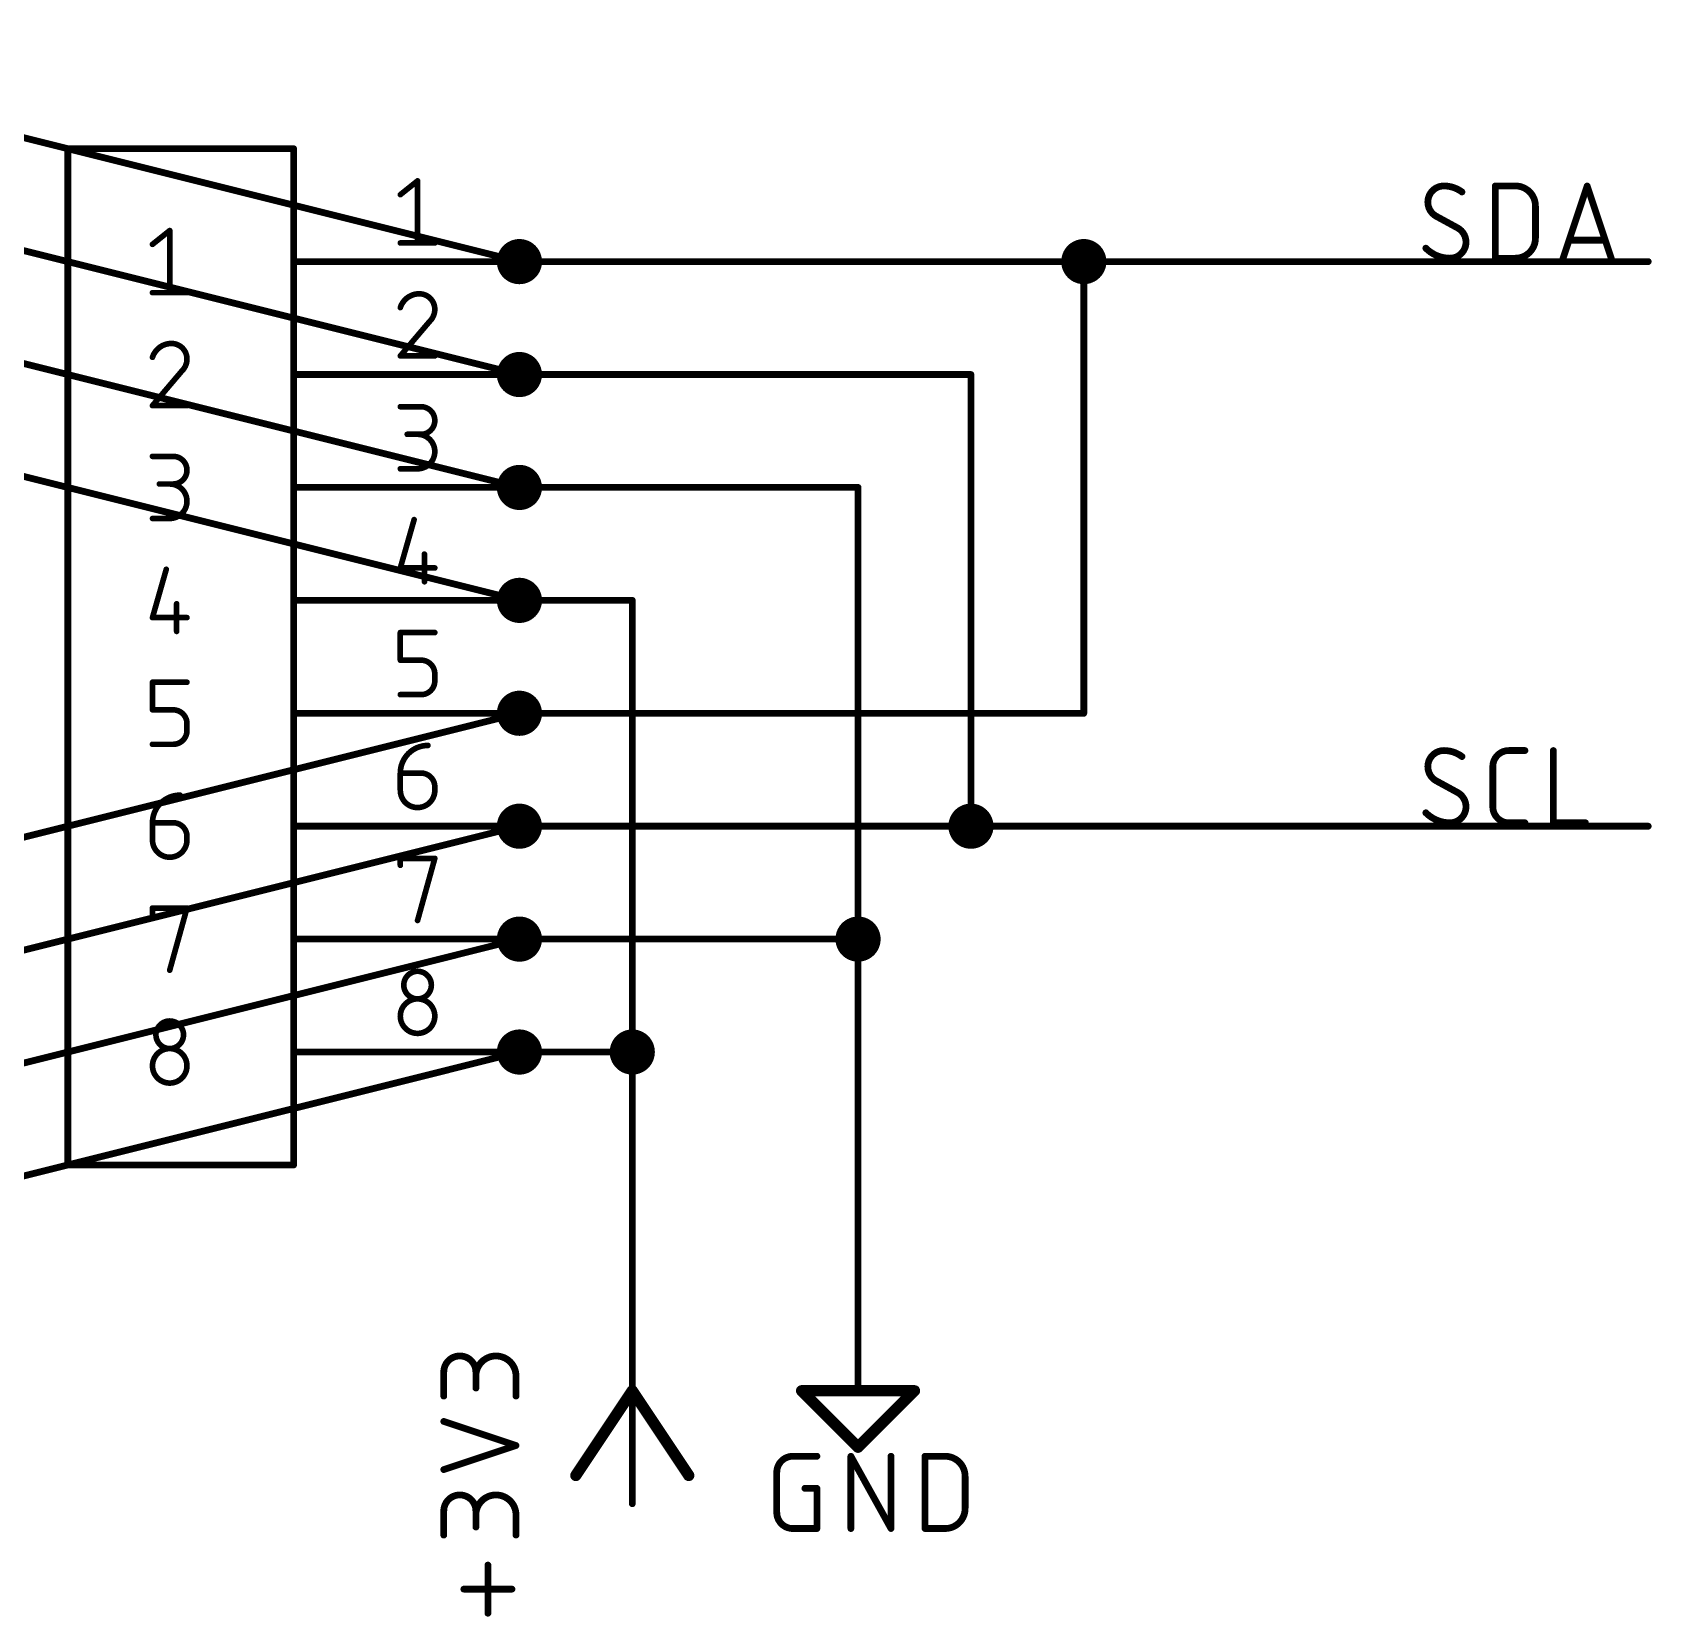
# Model space of a CAD drawing. Extents: x 0 to 389, y 0 to 264.
# Drawn here: x 116.04 to 152.48, y 104.14 to 139.78 of the extents above; entities that cross this region are included whole.
import ezdxf

# ---------------------------------------------------------------- set-up
doc = ezdxf.new("R2010")
doc.units = 0
for name, color, linetype in [('91', 122, 'CONTINUOUS'), ('94', 12, 'CONTINUOUS'), ('95', 251, 'CONTINUOUS'), ('96', 251, 'CONTINUOUS')]:
    doc.layers.add(name, color=color, linetype=linetype)

msp = doc.modelspace()

# ---------------------------------------------------------------- linework, layer by layer
at = {"layer": '91', "const_width": 0.1524}
for points in [[(106.68, 139.7), (127, 134.62)], [(106.68, 137.16), (127, 132.08)], [(106.68, 134.62), (127, 129.54)], [(127, 134.62), (139.7, 134.62)], [(139.7, 134.62), (152.4, 134.62)], [(139.7, 124.46), (139.7, 134.62)], [(106.68, 132.08), (127, 127)], [(127, 132.08), (137.16, 132.08)], [(137.16, 132.08), (137.16, 121.92)], [(127, 129.54), (134.62, 129.54)], [(134.62, 129.54), (134.62, 119.38)], [(127, 127), (129.54, 127)], [(129.54, 127), (129.54, 116.84)], [(106.68, 119.38), (127, 124.46)], [(127, 124.46), (139.7, 124.46)], [(106.68, 116.84), (127, 121.92)], [(127, 121.92), (137.16, 121.92)], [(137.16, 121.92), (152.4, 121.92)], [(106.68, 114.3), (127, 119.38)], [(134.62, 119.38), (127, 119.38)], [(134.62, 111.76), (134.62, 119.38)], [(106.68, 111.76), (127, 116.84)], [(127, 116.84), (129.54, 116.84)], [(129.54, 106.68), (129.54, 116.84)]]:
    msp.add_lwpolyline(points, dxfattribs=at)
at = {"layer": '91'}
for points, const_width in [([(127, 134.366, 1), (127, 134.874, 1), (127, 134.366)], 0.508), ([(139.7, 134.366, 1), (139.7, 134.874, 1), (139.7, 134.366)], 0.508), ([(127, 134.6581, 1), (127, 134.5819)], 0.0762), ([(126.9908, 134.583, 1), (127.0092, 134.657)], 0.0762), ([(139.7, 134.6581, 1), (139.7, 134.5819)], 0.0762), ([(139.7381, 134.62, 1), (139.6619, 134.62)], 0.0762), ([(139.7, 134.5819, 1), (139.7, 134.6581)], 0.0762), ([(152.4, 134.5819, 1), (152.4, 134.6581)], 0.0762), ([(127, 131.826, 1), (127, 132.334, 1), (127, 131.826)], 0.508), ([(127, 132.1181, 1), (127, 132.0419)], 0.0762), ([(126.9908, 132.043, 1), (127.0092, 132.117)], 0.0762), ([(137.1981, 132.08, 1), (137.1219, 132.08)], 0.0762), ([(137.16, 132.0419, 1), (137.16, 132.1181)], 0.0762), ([(127, 129.286, 1), (127, 129.794, 1), (127, 129.286)], 0.508), ([(127, 129.5781, 1), (127, 129.5019)], 0.0762), ([(126.9908, 129.503, 1), (127.0092, 129.577)], 0.0762), ([(134.6581, 129.54, 1), (134.5819, 129.54)], 0.0762), ([(134.62, 129.5019, 1), (134.62, 129.5781)], 0.0762), ([(127, 126.746, 1), (127, 127.254, 1), (127, 126.746)], 0.508), ([(127, 127.0381, 1), (127, 126.9619)], 0.0762), ([(126.9908, 126.963, 1), (127.0092, 127.037)], 0.0762), ([(129.5781, 127, 1), (129.5019, 127)], 0.0762), ([(129.54, 126.9619, 1), (129.54, 127.0381)], 0.0762), ([(127, 124.206, 1), (127, 124.714, 1), (127, 124.206)], 0.508), ([(127, 124.4981, 1), (127, 124.4219)], 0.0762), ([(127.0092, 124.423, 1), (126.9908, 124.497)], 0.0762), ([(139.6619, 124.46, 1), (139.7381, 124.46)], 0.0762), ([(139.7, 124.4219, 1), (139.7, 124.4981)], 0.0762), ([(127, 121.666, 1), (127, 122.174, 1), (127, 121.666)], 0.508), ([(137.16, 121.666, 1), (137.16, 122.174, 1), (137.16, 121.666)], 0.508), ([(127, 121.9581, 1), (127, 121.8819)], 0.0762), ([(127.0092, 121.883, 1), (126.9908, 121.957)], 0.0762), ([(137.16, 121.9581, 1), (137.16, 121.8819)], 0.0762), ([(137.1219, 121.92, 1), (137.1981, 121.92)], 0.0762), ([(137.16, 121.8819, 1), (137.16, 121.9581)], 0.0762), ([(152.4, 121.8819, 1), (152.4, 121.9581)], 0.0762), ([(127, 119.126, 1), (127, 119.634, 1), (127, 119.126)], 0.508), ([(134.62, 119.126, 1), (134.62, 119.634, 1), (134.62, 119.126)], 0.508), ([(127, 119.4181, 1), (127, 119.3419)], 0.0762), ([(127.0092, 119.343, 1), (126.9908, 119.417)], 0.0762), ([(134.6581, 119.38, 1), (134.5819, 119.38)], 0.0762), ([(134.5819, 119.38, 1), (134.6581, 119.38)], 0.0762), ([(134.62, 119.3419, 1), (134.62, 119.4181)], 0.0762), ([(127, 116.586, 1), (127, 117.094, 1), (127, 116.586)], 0.508), ([(129.54, 116.586, 1), (129.54, 117.094, 1), (129.54, 116.586)], 0.508), ([(127, 116.8781, 1), (127, 116.8019)], 0.0762), ([(127.0092, 116.803, 1), (126.9908, 116.877)], 0.0762), ([(129.5781, 116.84, 1), (129.5019, 116.84)], 0.0762), ([(129.5019, 116.84, 1), (129.5781, 116.84)], 0.0762), ([(129.54, 116.8019, 1), (129.54, 116.8781)], 0.0762), ([(134.5819, 111.76, 1), (134.6581, 111.76)], 0.0762), ([(129.5019, 106.68, 1), (129.5781, 106.68)], 0.0762)]:
    msp.add_lwpolyline(points, format="xyb", dxfattribs=dict(at, const_width=const_width))
at = {"layer": '94'}
for points, const_width in [([(116.84, 137.16), (121.92, 137.16)], 0.1524), ([(116.84, 114.3), (116.84, 137.16)], 0.1524), ([(121.92, 137.16), (121.92, 114.3)], 0.1524), ([(127, 134.62), (121.92, 134.62)], 0.1524), ([(127, 132.08), (121.92, 132.08)], 0.1524), ([(127, 129.54), (121.92, 129.54)], 0.1524), ([(127, 127), (121.92, 127)], 0.1524), ([(127, 124.46), (121.92, 124.46)], 0.1524), ([(127, 121.92), (121.92, 121.92)], 0.1524), ([(127, 119.38), (121.92, 119.38)], 0.1524), ([(127, 116.84), (121.92, 116.84)], 0.1524), ([(121.92, 114.3), (116.84, 114.3)], 0.1524), ([(134.62, 111.76), (134.62, 109.22)], 0.1524), ([(129.54, 109.22), (128.27, 107.315)], 0.254), ([(130.81, 107.315), (129.54, 109.22)], 0.254), ([(133.35, 109.22), (135.89, 109.22)], 0.254), ([(134.62, 107.95), (133.35, 109.22)], 0.254), ([(135.89, 109.22), (134.62, 107.95)], 0.254), ([(129.54, 106.68), (129.54, 109.22)], 0.1524)]:
    msp.add_lwpolyline(points, dxfattribs=dict(at, const_width=const_width))
for points, const_width in [([(116.84, 137.1981, 1), (116.84, 137.1219)], 0.0762), ([(116.8781, 137.16, 1), (116.8019, 137.16)], 0.0762), ([(121.9581, 137.16, 1), (121.8819, 137.16)], 0.0762), ([(121.92, 137.1219, 1), (121.92, 137.1981)], 0.0762), ([(121.92, 134.6581, 1), (121.92, 134.5819)], 0.0762), ([(127, 134.5819, 1), (127, 134.6581)], 0.0762), ([(121.92, 132.1181, 1), (121.92, 132.0419)], 0.0762), ([(127, 132.0419, 1), (127, 132.1181)], 0.0762), ([(121.92, 129.5781, 1), (121.92, 129.5019)], 0.0762), ([(127, 129.5019, 1), (127, 129.5781)], 0.0762), ([(121.92, 127.0381, 1), (121.92, 126.9619)], 0.0762), ([(127, 126.9619, 1), (127, 127.0381)], 0.0762), ([(121.92, 124.4981, 1), (121.92, 124.4219)], 0.0762), ([(127, 124.4219, 1), (127, 124.4981)], 0.0762), ([(121.92, 121.9581, 1), (121.92, 121.8819)], 0.0762), ([(127, 121.8819, 1), (127, 121.9581)], 0.0762), ([(121.92, 119.4181, 1), (121.92, 119.3419)], 0.0762), ([(127, 119.3419, 1), (127, 119.4181)], 0.0762), ([(121.92, 116.8781, 1), (121.92, 116.8019)], 0.0762), ([(127, 116.8019, 1), (127, 116.8781)], 0.0762), ([(116.84, 114.3381, 1), (116.84, 114.2619)], 0.0762), ([(116.8019, 114.3, 1), (116.8781, 114.3)], 0.0762), ([(121.8819, 114.3, 1), (121.9581, 114.3)], 0.0762), ([(121.92, 114.2619, 1), (121.92, 114.3381)], 0.0762), ([(134.6581, 111.76, 1), (134.5819, 111.76)], 0.0762), ([(129.5928, 109.2552, 1), (129.4872, 109.1848)], 0.127), ([(129.5928, 109.1848, 1), (129.4872, 109.2552)], 0.127), ([(133.35, 109.2835, 1), (133.35, 109.1565)], 0.127), ([(133.3949, 109.2649, 1), (133.3051, 109.1751)], 0.127), ([(135.9349, 109.1751, 1), (135.8451, 109.2649)], 0.127), ([(135.89, 109.1565, 1), (135.89, 109.2835)], 0.127), ([(129.5781, 109.22, 1), (129.5019, 109.22)], 0.0762), ([(134.5819, 109.22, 1), (134.6581, 109.22)], 0.0762), ([(134.5751, 107.9949, 1), (134.6649, 107.9051)], 0.127), ([(134.5751, 107.9051, 1), (134.6649, 107.9949)], 0.127), ([(128.2172, 107.3502, 1), (128.3228, 107.2798)], 0.127), ([(130.7572, 107.2798, 1), (130.8628, 107.3502)], 0.127), ([(129.5019, 106.68, 1), (129.5781, 106.68)], 0.0762)]:
    msp.add_lwpolyline(points, format="xyb", dxfattribs=dict(at, const_width=const_width))
at = {"layer": '95'}
for points, const_width in [([(124.3203, 136.1257), (124.7084, 136.4361)], 0.127), ([(124.7084, 136.4361), (124.7084, 135.0391)], 0.127), ([(148.9593, 134.6962), (148.9593, 136.3218)], 0.1524), ([(148.9593, 136.3218), (149.4109, 136.3218)], 0.1524), ([(150.4842, 134.6962), (151.0261, 136.3218)], 0.1524), ([(151.0261, 136.3218), (151.568, 134.6962)], 0.1524), ([(149.8624, 135.8702), (149.8624, 135.1478)], 0.1524), ([(148.1187, 135.3735), (147.622, 135.6445)], 0.1524), ([(118.7436, 135.0081), (119.1316, 135.3185)], 0.127), ([(119.1316, 135.3185), (119.1316, 133.9215)], 0.127), ([(151.4325, 135.1026), (150.6197, 135.1026)], 0.1524), ([(124.3203, 135.0391), (125.0964, 135.0391)], 0.127), ([(149.4109, 134.6962), (148.9593, 134.6962)], 0.1524), ([(118.7436, 133.9215), (119.5197, 133.9215)], 0.127), ([(124.98, 133.2752), (124.3203, 132.4991)], 0.127), ([(124.3203, 132.4991), (125.0964, 132.4991)], 0.127), ([(119.4033, 132.1576), (118.7436, 131.3815)], 0.127), ([(118.7436, 131.3815), (119.5197, 131.3815)], 0.127), ([(124.3203, 131.3561), (124.786, 131.3561)], 0.127), ([(124.786, 130.7352), (124.4755, 130.7352)], 0.127), ([(118.7436, 130.2385), (119.2093, 130.2385)], 0.127), ([(124.3203, 129.9591), (124.7084, 129.9591)], 0.127), ([(119.2093, 129.6176), (118.8988, 129.6176)], 0.127), ([(118.7436, 128.8415), (119.1316, 128.8415)], 0.127), ([(124.6307, 128.8161), (124.3203, 127.7295)], 0.127), ([(124.8636, 128.04), (124.8636, 127.4191)], 0.127), ([(119.054, 127.6985), (118.7436, 126.6119)], 0.127), ([(124.3203, 127.7295), (125.0964, 127.7295)], 0.127), ([(119.2869, 126.9224), (119.2869, 126.3015)], 0.127), ([(118.7436, 126.6119), (119.5197, 126.6119)], 0.127), ([(124.3203, 125.6552), (124.3203, 126.2761)], 0.127), ([(124.3203, 126.2761), (125.0964, 126.2761)], 0.127), ([(124.786, 125.6552), (124.3203, 125.6552)], 0.127), ([(125.0964, 125.1895), (125.0964, 125.3448)], 0.127), ([(118.7436, 124.5376), (118.7436, 125.1585)], 0.127), ([(118.7436, 125.1585), (119.5197, 125.1585)], 0.127), ([(124.3203, 124.8791), (124.786, 124.8791)], 0.127), ([(119.2093, 124.5376), (118.7436, 124.5376)], 0.127), ([(119.5197, 124.0719), (119.5197, 124.2272)], 0.127), ([(118.7436, 123.7615), (119.2093, 123.7615)], 0.127), ([(149.2645, 123.6218), (149.6258, 123.6218)], 0.1524), ([(150.2649, 123.6218), (150.2649, 121.9962)], 0.1524), ([(124.3203, 123.1152), (124.786, 123.1152)], 0.127), ([(124.3203, 122.7272), (124.3203, 123.1152)], 0.127), ([(148.9033, 122.3574), (148.9033, 123.2606)], 0.1524), ([(125.0964, 122.8048), (125.0964, 122.7272)], 0.127), ([(148.1187, 122.6735), (147.622, 122.9445)], 0.1524), ([(118.7436, 121.9976), (119.2093, 121.9976)], 0.127), ([(118.7436, 121.6096), (118.7436, 121.9976)], 0.127), ([(149.6258, 121.9962), (149.2645, 121.9962)], 0.1524), ([(150.2649, 121.9962), (150.9874, 121.9962)], 0.1524), ([(119.5197, 121.6872), (119.5197, 121.6096)], 0.127), ([(124.3203, 121.0409), (124.3203, 121.1961)], 0.127), ([(124.3203, 121.1961), (125.0964, 121.1961)], 0.127), ([(125.0964, 121.1961), (124.7084, 119.7991)], 0.127), ([(118.7436, 119.9233), (118.7436, 120.0785)], 0.127), ([(118.7436, 120.0785), (119.5197, 120.0785)], 0.127), ([(119.5197, 120.0785), (119.1316, 118.6815)], 0.127)]:
    msp.add_lwpolyline(points, dxfattribs=dict(at, const_width=const_width))
for points, const_width in [([(124.7401, 136.4361, 1), (124.6766, 136.4361)], 0.0635), ([(124.7282, 136.4113, 1), (124.6885, 136.4609)], 0.0635), ([(147.8026, 136.3218, 0.4142), (147.4414, 135.9606)], 0.1524), ([(148.209, 136.1863, 0.1623), (147.8026, 136.3218)], 0.1524), ([(147.8026, 136.3599, 1), (147.8026, 136.2837)], 0.0762), ([(147.8026, 136.2837, 1), (147.8026, 136.3599)], 0.0762), ([(148.9974, 136.3218, 1), (148.9212, 136.3218)], 0.0762), ([(148.9593, 136.3599, 1), (148.9593, 136.2837)], 0.0762), ([(149.8624, 135.8702, 0.4142), (149.4109, 136.3218)], 0.1524), ([(149.4109, 136.3599, 1), (149.4109, 136.2837)], 0.0762), ([(149.4109, 136.2837, 1), (149.4109, 136.3599)], 0.0762), ([(151.0623, 136.3338, 1), (150.99, 136.3098)], 0.0762), ([(151.0623, 136.3098, 1), (150.99, 136.3338)], 0.0762), ([(124.3005, 136.1504, 1), (124.3401, 136.1009)], 0.0635), ([(147.4414, 135.9606, 0.2656), (147.622, 135.6445)], 0.1524), ([(147.4795, 135.9606, 1), (147.4033, 135.9606)], 0.0762), ([(147.4033, 135.9606, 1), (147.4795, 135.9606)], 0.0762), ([(148.1861, 136.1559, 1), (148.2319, 136.2168)], 0.0762), ([(149.9005, 135.8702, 1), (149.8243, 135.8702)], 0.0762), ([(149.8243, 135.8702, 1), (149.9005, 135.8702)], 0.0762), ([(147.6402, 135.6779, 1), (147.6037, 135.611)], 0.0762), ([(147.6026, 135.6116, 1), (147.6413, 135.6773)], 0.0762), ([(119.1634, 135.3185, 1), (119.0999, 135.3185)], 0.0635), ([(119.1515, 135.2937, 1), (119.1118, 135.3433)], 0.0635), ([(148.138, 135.4064, 1), (148.0993, 135.3407)], 0.0762), ([(148.2993, 135.0574, 0.2656), (148.1187, 135.3735)], 0.1524), ([(148.1004, 135.3401, 1), (148.1369, 135.407)], 0.0762), ([(149.4109, 134.6962, 0.4142), (149.8624, 135.1478)], 0.1524), ([(149.9005, 135.1478, 1), (149.8243, 135.1478)], 0.0762), ([(149.8243, 135.1478, 1), (149.9005, 135.1478)], 0.0762), ([(150.6197, 135.1407, 1), (150.6197, 135.0645)], 0.0762), ([(151.4325, 135.0645, 1), (151.4325, 135.1407)], 0.0762), ([(118.7238, 135.0328, 1), (118.7634, 134.9833)], 0.0635), ([(124.3203, 135.0709, 1), (124.3203, 135.0074)], 0.0635), ([(124.6766, 135.0391, 1), (124.7401, 135.0391)], 0.0635), ([(125.0964, 135.0074, 1), (125.0964, 135.0709)], 0.0635), ([(147.3962, 134.922, 0.2), (147.9381, 134.6962)], 0.1524), ([(147.4233, 134.9488, 1), (147.3691, 134.8951)], 0.0762), ([(147.9381, 134.6962, 0.4142), (148.2993, 135.0574)], 0.1524), ([(148.3374, 135.0574, 1), (148.2612, 135.0574)], 0.0762), ([(148.2612, 135.0574, 1), (148.3374, 135.0574)], 0.0762), ([(147.9381, 134.7343, 1), (147.9381, 134.6581)], 0.0762), ([(147.9381, 134.6581, 1), (147.9381, 134.7343)], 0.0762), ([(148.9593, 134.7343, 1), (148.9593, 134.6581)], 0.0762), ([(148.9212, 134.6962, 1), (148.9974, 134.6962)], 0.0762), ([(149.4109, 134.7343, 1), (149.4109, 134.6581)], 0.0762), ([(149.4109, 134.6581, 1), (149.4109, 134.7343)], 0.0762), ([(150.4481, 134.7082, 1), (150.5204, 134.6842)], 0.0762), ([(151.5318, 134.6842, 1), (151.6041, 134.7082)], 0.0762), ([(118.7436, 133.9532, 1), (118.7436, 133.8898)], 0.0635), ([(119.0999, 133.9215, 1), (119.1634, 133.9215)], 0.0635), ([(119.5197, 133.8898, 1), (119.5197, 133.9532)], 0.0635), ([(124.7472, 133.8961, 0.3252), (124.3203, 133.5857)], 0.127), ([(125.0964, 133.5469, 0.4142), (124.7472, 133.8961)], 0.127), ([(124.7472, 133.9279, 1), (124.7472, 133.8644)], 0.0635), ([(124.7472, 133.8644, 1), (124.7472, 133.9278)], 0.0635), ([(124.2901, 133.5954, 1), (124.3505, 133.5759)], 0.0635), ([(124.98, 133.2752, 0.2053), (125.0964, 133.5469)], 0.127), ([(125.1282, 133.5468, 1), (125.0647, 133.5469)], 0.0635), ([(125.0647, 133.5469, 1), (125.1282, 133.5469)], 0.0635), ([(124.9581, 133.2982, 1), (125.0019, 133.2522)], 0.0635), ([(125.0042, 133.2546, 1), (124.9558, 133.2958)], 0.0635), ([(119.1705, 132.7785, 0.3252), (118.7436, 132.4681)], 0.127), ([(119.5197, 132.4292, 0.4142), (119.1705, 132.7785)], 0.127), ([(119.1705, 132.8102, 1), (119.1705, 132.7468)], 0.0635), ([(119.1705, 132.7468, 1), (119.1704, 132.8102)], 0.0635), ([(118.7134, 132.4778, 1), (118.7738, 132.4583)], 0.0635), ([(119.4033, 132.1576, 0.2053), (119.5197, 132.4292)], 0.127), ([(119.4879, 132.4292, 1), (119.5515, 132.4292)], 0.0635), ([(119.5514, 132.4292, 1), (119.488, 132.4293)], 0.0635), ([(124.2961, 132.5197, 1), (124.3445, 132.4785)], 0.0635), ([(124.3203, 132.5308, 1), (124.3203, 132.4674)], 0.0635), ([(125.0964, 132.4674, 1), (125.0964, 132.5308)], 0.0635), ([(119.3814, 132.1806, 1), (119.4252, 132.1346)], 0.0635), ([(119.4275, 132.137, 1), (119.3791, 132.1782)], 0.0635), ([(118.7436, 131.4133, 1), (118.7436, 131.3498)], 0.0635), ([(118.7194, 131.4021, 1), (118.7678, 131.3609)], 0.0635), ([(119.5197, 131.3498, 1), (119.5197, 131.4133)], 0.0635), ([(124.3203, 131.3878, 1), (124.3203, 131.3244)], 0.0635), ([(124.786, 130.7352, 1), (124.786, 131.3561)], 0.127), ([(124.786, 131.3878, 1), (124.786, 131.3244)], 0.0635), ([(124.786, 131.3244, 1), (124.786, 131.3878)], 0.0635), ([(124.4755, 130.767, 1), (124.4755, 130.7035)], 0.0635), ([(124.7084, 129.9591, 1), (124.7084, 130.7352)], 0.127), ([(124.7084, 130.767, 1), (124.7084, 130.7035)], 0.0635), ([(124.786, 130.767, 1), (124.786, 130.7035)], 0.0635), ([(124.786, 130.7035, 1), (124.786, 130.767)], 0.0635), ([(118.7436, 130.2703, 1), (118.7436, 130.2068)], 0.0635), ([(119.2093, 129.6176, 1), (119.2093, 130.2385)], 0.127), ([(119.2093, 130.2703, 1), (119.2093, 130.2068)], 0.0635), ([(119.2093, 130.2068, 1), (119.2093, 130.2703)], 0.0635), ([(124.3203, 129.9908, 1), (124.3203, 129.9274)], 0.0635), ([(124.7084, 129.9908, 1), (124.7084, 129.9274)], 0.0635), ([(124.7084, 129.9274, 1), (124.7084, 129.9908)], 0.0635), ([(118.8988, 129.6494, 1), (118.8988, 129.5859)], 0.0635), ([(119.1316, 129.6494, 1), (119.1316, 129.5859)], 0.0635), ([(119.1316, 128.8415, 1), (119.1316, 129.6176)], 0.127), ([(119.2093, 129.6494, 1), (119.2093, 129.5859)], 0.0635), ([(119.2093, 129.5859, 1), (119.2093, 129.6494)], 0.0635), ([(118.7436, 128.8732, 1), (118.7436, 128.8098)], 0.0635), ([(119.1316, 128.8732, 1), (119.1316, 128.8098)], 0.0635), ([(119.1316, 128.8098, 1), (119.1316, 128.8732)], 0.0635), ([(124.6613, 128.8074, 1), (124.6002, 128.8248)], 0.0635), ([(124.8953, 128.04, 1), (124.8318, 128.04)], 0.0635), ([(119.0846, 127.6898, 1), (119.0235, 127.7072)], 0.0635), ([(124.3203, 127.7613, 1), (124.3203, 127.6978)], 0.0635), ([(124.2898, 127.7383, 1), (124.3508, 127.7208)], 0.0635), ([(125.0964, 127.6978, 1), (125.0964, 127.7613)], 0.0635), ([(124.8318, 127.4191, 1), (124.8953, 127.4191)], 0.0635), ([(119.3186, 126.9224, 1), (119.2551, 126.9224)], 0.0635), ([(118.7436, 126.6437, 1), (118.7436, 126.5802)], 0.0635), ([(118.7131, 126.6207, 1), (118.7741, 126.6032)], 0.0635), ([(119.5197, 126.5802, 1), (119.5197, 126.6437)], 0.0635), ([(119.2551, 126.3015, 1), (119.3186, 126.3015)], 0.0635), ([(124.3203, 126.3079, 1), (124.3203, 126.2443)], 0.0635), ([(124.3521, 126.2761, 1), (124.2886, 126.2761)], 0.0635), ([(125.0964, 126.2443, 1), (125.0964, 126.3079)], 0.0635), ([(124.3203, 125.687, 1), (124.3203, 125.6235)], 0.0635), ([(125.0964, 125.3448, 0.4142), (124.786, 125.6552)], 0.127), ([(124.786, 125.687, 1), (124.786, 125.6235)], 0.0635), ([(124.786, 125.6235, 1), (124.786, 125.687)], 0.0635), ([(124.2886, 125.6552, 1), (124.3521, 125.6552)], 0.0635), ([(125.1282, 125.3448, 1), (125.0647, 125.3448)], 0.0635), ([(125.0647, 125.3448, 1), (125.1282, 125.3448)], 0.0635), ([(118.7753, 125.1585, 1), (118.7118, 125.1585)], 0.0635), ([(118.7436, 125.1903, 1), (118.7436, 125.1268)], 0.0635), ([(119.5197, 125.1268, 1), (119.5197, 125.1903)], 0.0635), ([(124.786, 124.8791, 0.4142), (125.0964, 125.1895)], 0.127), ([(125.1282, 125.1895, 1), (125.0647, 125.1895)], 0.0635), ([(125.0647, 125.1895, 1), (125.1282, 125.1895)], 0.0635), ([(124.3203, 124.9109, 1), (124.3203, 124.8474)], 0.0635), ([(124.786, 124.9109, 1), (124.786, 124.8474)], 0.0635), ([(124.786, 124.8474, 1), (124.786, 124.9109)], 0.0635), ([(118.7118, 124.5376, 1), (118.7753, 124.5376)], 0.0635), ([(118.7436, 124.5694, 1), (118.7436, 124.5059)], 0.0635), ([(119.2093, 124.5694, 1), (119.2093, 124.5059)], 0.0635), ([(119.5197, 124.2272, 0.4142), (119.2093, 124.5376)], 0.127), ([(119.2093, 124.5059, 1), (119.2093, 124.5694)], 0.0635), ([(119.5515, 124.2272, 1), (119.4879, 124.2272)], 0.0635), ([(119.4879, 124.2272, 1), (119.5515, 124.2272)], 0.0635), ([(119.2093, 123.7615, 0.4142), (119.5197, 124.0719)], 0.127), ([(119.5515, 124.0719, 1), (119.4879, 124.0719)], 0.0635), ([(119.4879, 124.0719, 1), (119.5515, 124.0719)], 0.0635), ([(118.7436, 123.7933, 1), (118.7436, 123.7298)], 0.0635), ([(119.2093, 123.7933, 1), (119.2093, 123.7298)], 0.0635), ([(119.2093, 123.7298, 1), (119.2093, 123.7933)], 0.0635), ([(124.9412, 123.7361, 0.4142), (124.3203, 123.1152)], 0.127), ([(124.9412, 123.7044, 1), (124.9412, 123.7678)], 0.0635), ([(147.8026, 123.6218, 0.4142), (147.4414, 123.2606)], 0.1524), ([(148.209, 123.4863, 0.1623), (147.8026, 123.6218)], 0.1524), ([(147.8026, 123.6599, 1), (147.8026, 123.5837)], 0.0762), ([(147.8026, 123.5837, 1), (147.8026, 123.6599)], 0.0762), ([(148.1861, 123.4559, 1), (148.2319, 123.5168)], 0.0762), ([(149.2645, 123.6218, 0.4142), (148.9033, 123.2606)], 0.1524), ([(149.2645, 123.6599, 1), (149.2645, 123.5837)], 0.0762), ([(149.2645, 123.5837, 1), (149.2645, 123.6599)], 0.0762), ([(149.6258, 123.5837, 1), (149.6258, 123.6599)], 0.0762), ([(150.303, 123.6218, 1), (150.2268, 123.6218)], 0.0762), ([(124.3203, 123.147, 1), (124.3203, 123.0835)], 0.0635), ([(124.3521, 123.1152, 1), (124.2886, 123.1152)], 0.0635), ([(124.786, 123.147, 1), (124.786, 123.0835)], 0.0635), ([(125.0964, 122.8048, 0.4142), (124.786, 123.1152)], 0.127), ([(124.786, 123.0835, 1), (124.786, 123.147)], 0.0635), ([(147.4414, 123.2606, 0.2656), (147.622, 122.9445)], 0.1524), ([(147.4795, 123.2606, 1), (147.4033, 123.2606)], 0.0762), ([(147.4033, 123.2606, 1), (147.4795, 123.2606)], 0.0762), ([(148.9414, 123.2606, 1), (148.8652, 123.2606)], 0.0762), ([(148.8652, 123.2606, 1), (148.9414, 123.2606)], 0.0762), ([(124.352, 122.7272, 1), (124.2885, 122.7272)], 0.0635), ([(124.3203, 122.7272, 1), (125.0964, 122.7272)], 0.127), ([(124.2886, 123.1152, 1), (124.3521, 123.1152)], 0.0635), ([(125.1282, 122.8048, 1), (125.0647, 122.8048)], 0.0635), ([(125.0647, 122.8048, 1), (125.1282, 122.8048)], 0.0635), ([(125.1282, 122.7272, 1), (125.0647, 122.7272)], 0.0635), ([(147.6402, 122.9779, 1), (147.6037, 122.911)], 0.0762), ([(147.6026, 122.9116, 1), (147.6413, 122.9773)], 0.0762), ([(119.3645, 122.6185, 0.4142), (118.7436, 121.9976)], 0.127), ([(119.3645, 122.5868, 1), (119.3645, 122.6502)], 0.0635), ([(124.2886, 122.7272, 1), (124.3521, 122.7272)], 0.0635), ([(125.0647, 122.7272, 1), (125.1282, 122.7272)], 0.0635), ([(147.9381, 121.9962, 0.4142), (148.2993, 122.3574)], 0.1524), ([(148.138, 122.7064, 1), (148.0993, 122.6407)], 0.0762), ([(148.2993, 122.3574, 0.2656), (148.1187, 122.6735)], 0.1524), ([(148.1004, 122.6401, 1), (148.1369, 122.707)], 0.0762), ([(148.3374, 122.3574, 1), (148.2612, 122.3574)], 0.0762), ([(148.9033, 122.3574, 0.4142), (149.2645, 121.9962)], 0.1524), ([(148.9414, 122.3574, 1), (148.8652, 122.3574)], 0.0762), ([(118.7753, 121.9976, 1), (118.7118, 121.9976)], 0.0635), ([(118.7436, 122.0294, 1), (118.7436, 121.9659)], 0.0635), ([(119.5197, 121.6872, 0.4142), (119.2093, 121.9976)], 0.127), ([(119.2093, 122.0294, 1), (119.2093, 121.9659)], 0.0635), ([(119.2093, 121.9659, 1), (119.2093, 122.0294)], 0.0635), ([(147.3962, 122.222, 0.2), (147.9381, 121.9962)], 0.1524), ([(147.4233, 122.2488, 1), (147.3691, 122.1951)], 0.0762), ([(147.9381, 122.0343, 1), (147.9381, 121.9581)], 0.0762), ([(147.9381, 121.9581, 1), (147.9381, 122.0343)], 0.0762), ([(148.2612, 122.3574, 1), (148.3374, 122.3574)], 0.0762), ([(148.8652, 122.3574, 1), (148.9414, 122.3574)], 0.0762), ([(149.2645, 122.0343, 1), (149.2645, 121.9581)], 0.0762), ([(149.2645, 121.9581, 1), (149.2645, 122.0343)], 0.0762), ([(149.6258, 121.9581, 1), (149.6258, 122.0343)], 0.0762), ([(150.2649, 122.0343, 1), (150.2649, 121.9581)], 0.0762), ([(150.9874, 121.9581, 1), (150.9874, 122.0343)], 0.0762), ([(118.7118, 121.9976, 1), (118.7753, 121.9976)], 0.0635), ([(119.5515, 121.6872, 1), (119.4879, 121.6872)], 0.0635), ([(119.4879, 121.6872, 1), (119.5515, 121.6872)], 0.0635), ([(150.2268, 121.9962, 1), (150.303, 121.9962)], 0.0762), ([(118.7753, 121.6096, 1), (118.7118, 121.6096)], 0.0635), ([(118.7118, 121.6096, 1), (118.7753, 121.6096)], 0.0635), ([(118.7436, 121.6096, 1), (119.5197, 121.6096)], 0.127), ([(119.5515, 121.6096, 1), (119.4879, 121.6096)], 0.0635), ([(119.4879, 121.6096, 1), (119.5515, 121.6096)], 0.0635), ([(124.3203, 121.2279, 1), (124.3203, 121.1643)], 0.0635), ([(124.3521, 121.1961, 1), (124.2886, 121.1961)], 0.0635), ([(124.2886, 121.0409, 1), (124.3521, 121.0409)], 0.0635), ([(125.127, 121.1876, 1), (125.0658, 121.2046)], 0.0635), ([(125.0964, 121.1643, 1), (125.0964, 121.2279)], 0.0635), ([(118.7753, 120.0785, 1), (118.7118, 120.0785)], 0.0635), ([(118.7118, 119.9233, 1), (118.7753, 119.9233)], 0.0635), ([(118.7436, 120.1103, 1), (118.7436, 120.0468)], 0.0635), ([(119.5503, 120.07, 1), (119.4891, 120.087)], 0.0635), ([(119.5197, 120.0468, 1), (119.5197, 120.1103)], 0.0635), ([(124.6778, 119.8076, 1), (124.7389, 119.7906)], 0.0635), ([(119.1011, 118.69, 1), (119.1622, 118.673)], 0.0635), ([(125.0188, 118.3457, 1), (124.3979, 118.3457)], 0.127), ([(125.0964, 117.6472, 1), (124.3203, 117.6472)], 0.127), ([(124.3979, 118.3457, 1), (125.0188, 118.3457)], 0.127), ([(124.4297, 118.3457, 1), (124.3662, 118.3457)], 0.0635), ([(124.3662, 118.3457, 1), (124.4297, 118.3457)], 0.0635), ([(124.987, 118.3457, 1), (125.0505, 118.3457)], 0.0635), ([(125.0506, 118.3457, 1), (124.9871, 118.3457)], 0.0635), ([(124.352, 117.6472, 1), (124.2885, 117.6472)], 0.0635), ([(124.3203, 117.6472, 1), (125.0964, 117.6472)], 0.127), ([(125.1282, 117.6472, 1), (125.0647, 117.6472)], 0.0635), ([(119.4421, 117.2281, 1), (118.8212, 117.2281)], 0.127), ([(124.2886, 117.6472, 1), (124.3521, 117.6472)], 0.0635), ([(125.0647, 117.6472, 1), (125.1282, 117.6472)], 0.0635), ([(119.5197, 116.5296, 1), (118.7436, 116.5296)], 0.127), ([(118.8529, 117.2281, 1), (118.7894, 117.2281)], 0.0635), ([(118.8212, 117.2281, 1), (119.4421, 117.2281)], 0.127), ([(118.7895, 117.2281, 1), (118.853, 117.2281)], 0.0635), ([(119.4738, 117.2281, 1), (119.4103, 117.2281)], 0.0635), ([(119.4103, 117.2281, 1), (119.4738, 117.2281)], 0.0635), ([(118.7753, 116.5296, 1), (118.7118, 116.5296)], 0.0635), ([(118.7436, 116.5296, 1), (119.5197, 116.5296)], 0.127), ([(119.5515, 116.5296, 1), (119.4879, 116.5296)], 0.0635), ([(118.7118, 116.5296, 1), (118.7753, 116.5296)], 0.0635), ([(119.4879, 116.5296, 1), (119.5514, 116.5296)], 0.0635)]:
    msp.add_lwpolyline(points, format="xyb", dxfattribs=dict(at, const_width=const_width))
at = {"layer": '96'}
for points, const_width in [([(126.0207, 109.642, 1), (125.2982, 109.642)], 0.1524), ([(126.9238, 109.5516, 1), (126.0207, 109.5516)], 0.1524), ([(125.3363, 109.642, 1), (125.2601, 109.642)], 0.0762), ([(125.2601, 109.642, 1), (125.3363, 109.642)], 0.0762), ([(126.0588, 109.642, 1), (125.9826, 109.642)], 0.0762), ([(125.9826, 109.642, 1), (126.0588, 109.642)], 0.0762), ([(125.9826, 109.5516, 1), (126.0588, 109.5516)], 0.0762), ([(125.9826, 109.2807, 1), (126.0588, 109.2807)], 0.0762), ([(126.9619, 109.5516, 1), (126.8857, 109.5516)], 0.0762), ([(126.8857, 109.5516, 1), (126.9619, 109.5516)], 0.0762), ([(125.2601, 109.1001, 1), (125.3363, 109.1001)], 0.0762), ([(126.8857, 109.1001, 1), (126.9619, 109.1001)], 0.0762), ([(125.3102, 108.5665, 1), (125.2862, 108.4942)], 0.0762), ([(126.9358, 107.9524, 1), (126.9118, 108.0247)], 0.0762), ([(126.9118, 107.9524, 1), (126.9358, 108.0247)], 0.0762), ([(125.2862, 107.4828, 1), (125.3102, 107.4105)], 0.0762), ([(133.1524, 107.7468, 0.4142), (132.7912, 107.3856)], 0.1524), ([(133.1524, 107.7849, 1), (133.1524, 107.7087)], 0.0762), ([(133.1524, 107.7087, 1), (133.1524, 107.7849)], 0.0762), ([(133.6943, 107.7087, 1), (133.6943, 107.7849)], 0.0762), ([(134.4966, 107.7468, 1), (134.4204, 107.7468)], 0.0762), ([(134.4918, 107.7653, 1), (134.4252, 107.7283)], 0.0762), ([(135.3997, 107.7468, 1), (135.3235, 107.7468)], 0.0762), ([(136.164, 107.7468, 1), (136.0878, 107.7468)], 0.0762), ([(136.1259, 107.7849, 1), (136.1259, 107.7087)], 0.0762), ([(137.029, 107.2952, 0.4142), (136.5774, 107.7468)], 0.1524), ([(136.5774, 107.7849, 1), (136.5774, 107.7087)], 0.0762), ([(136.5774, 107.7087, 1), (136.5774, 107.7849)], 0.0762), ([(132.8293, 107.3856, 1), (132.7531, 107.3856)], 0.0762), ([(132.7531, 107.3856, 1), (132.8293, 107.3856)], 0.0762), ([(137.0671, 107.2952, 1), (136.9909, 107.2952)], 0.0762), ([(136.9909, 107.2952, 1), (137.0671, 107.2952)], 0.0762), ([(126.0207, 106.5157, 1), (125.2982, 106.5157)], 0.1524), ([(126.9238, 106.4254, 1), (126.0207, 106.4254)], 0.1524), ([(133.4234, 107.0624, 1), (133.4234, 106.9862)], 0.0762), ([(133.7324, 107.0243, 1), (133.6562, 107.0243)], 0.0762), ([(133.6943, 106.9862, 1), (133.6943, 107.0624)], 0.0762), ([(125.3363, 106.5157, 1), (125.2601, 106.5157)], 0.0762), ([(125.2601, 106.5157, 1), (125.3363, 106.5157)], 0.0762), ([(126.0588, 106.5157, 1), (125.9826, 106.5157)], 0.0762), ([(125.9826, 106.5157, 1), (126.0588, 106.5157)], 0.0762), ([(125.9826, 106.4254, 1), (126.0588, 106.4254)], 0.0762), ([(126.9619, 106.4254, 1), (126.8857, 106.4254)], 0.0762), ([(126.8857, 106.4254, 1), (126.9619, 106.4254)], 0.0762), ([(132.7912, 106.4824, 0.4142), (133.1524, 106.1212)], 0.1524), ([(132.8293, 106.4824, 1), (132.7531, 106.4824)], 0.0762), ([(132.7531, 106.4824, 1), (132.8293, 106.4824)], 0.0762), ([(136.5774, 106.1212, 0.4142), (137.029, 106.5728)], 0.1524), ([(137.0671, 106.5728, 1), (136.9909, 106.5728)], 0.0762), ([(136.9909, 106.5728, 1), (137.0671, 106.5728)], 0.0762), ([(125.9826, 106.1545, 1), (126.0588, 106.1545)], 0.0762), ([(133.1524, 106.1593, 1), (133.1524, 106.0831)], 0.0762), ([(133.1524, 106.0831, 1), (133.1524, 106.1593)], 0.0762), ([(133.6562, 106.1212, 1), (133.7324, 106.1212)], 0.0762), ([(133.6943, 106.0831, 1), (133.6943, 106.1593)], 0.0762), ([(134.4204, 106.1212, 1), (134.4966, 106.1212)], 0.0762), ([(135.3235, 106.1212, 1), (135.3997, 106.1212)], 0.0762), ([(135.3283, 106.1027, 1), (135.3949, 106.1397)], 0.0762), ([(136.1259, 106.1593, 1), (136.1259, 106.0831)], 0.0762), ([(136.0878, 106.1212, 1), (136.164, 106.1212)], 0.0762), ([(136.5774, 106.1593, 1), (136.5774, 106.0831)], 0.0762), ([(136.5774, 106.0831, 1), (136.5774, 106.1593)], 0.0762), ([(125.2601, 105.9738, 1), (125.3363, 105.9738)], 0.0762), ([(126.8857, 105.9738, 1), (126.9619, 105.9738)], 0.0762), ([(126.3297, 105.2999, 1), (126.2535, 105.2999)], 0.0762), ([(125.7498, 104.7962, 1), (125.7498, 104.72)], 0.0762), ([(126.8335, 104.72, 1), (126.8335, 104.7962)], 0.0762), ([(126.2535, 104.2162, 1), (126.3297, 104.2162)], 0.0762)]:
    msp.add_lwpolyline(points, format="xyb", dxfattribs=dict(at, const_width=const_width))
at = {"layer": '96', "const_width": 0.1524}
for points in [[(125.2982, 109.1001), (125.2982, 109.642)], [(126.0207, 109.642), (126.0207, 109.2807)], [(126.9238, 109.1001), (126.9238, 109.5516)], [(126.9238, 107.9885), (125.2982, 108.5304)], [(125.2982, 107.4467), (126.9238, 107.9885)], [(133.1524, 107.7468), (133.6943, 107.7468)], [(134.4585, 106.1212), (134.4585, 107.7468)], [(134.4585, 107.7468), (135.3616, 106.1212)], [(135.3616, 106.1212), (135.3616, 107.7468)], [(136.1259, 106.1212), (136.1259, 107.7468)], [(136.1259, 107.7468), (136.5774, 107.7468)], [(132.7912, 106.4824), (132.7912, 107.3856)], [(137.029, 107.2952), (137.029, 106.5728)], [(133.4234, 107.0243), (133.6943, 107.0243)], [(133.6943, 107.0243), (133.6943, 106.1212)], [(125.2982, 105.9738), (125.2982, 106.5157)], [(126.0207, 106.5157), (126.0207, 106.1545)], [(126.9238, 105.9738), (126.9238, 106.4254)], [(133.6943, 106.1212), (133.1524, 106.1212)], [(136.5774, 106.1212), (136.1259, 106.1212)], [(126.2916, 104.2162), (126.2916, 105.2999)], [(126.8335, 104.7581), (125.7498, 104.7581)]]:
    msp.add_lwpolyline(points, dxfattribs=at)

doc.saveas('drawing.dxf')
